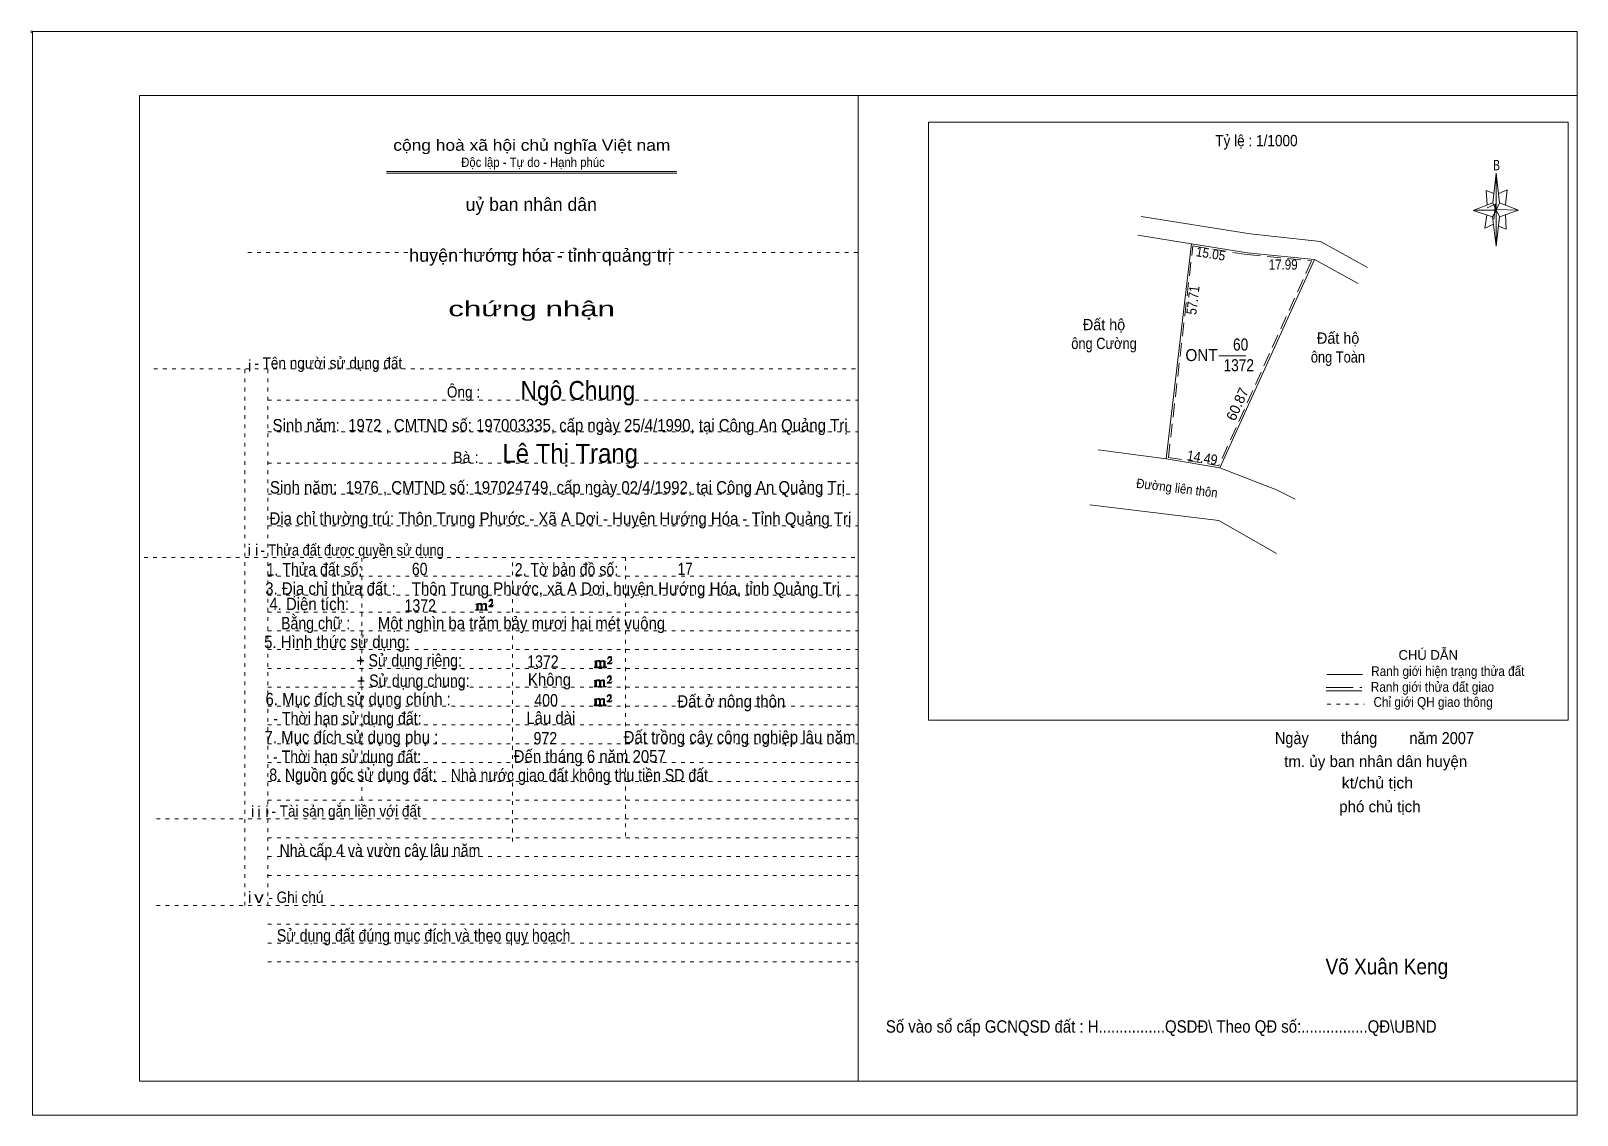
# Model space of a CAD drawing. Header units: centimetres. Extents: x -1.6 to 39.5, y -3.3 to 25.5.
import ezdxf
from ezdxf.enums import TextEntityAlignment as Align

# ---------------------------------------------------------------- set-up
doc = ezdxf.new("R2010")
doc.units = ezdxf.units.CM
doc.header["$LTSCALE"] = 0.12
for name, pattern in [('DOTTED', [1.5, 0.3, -1.2]), ('LONG_DASHED', [7.5, 6, -1.5]), ('MEDIUM_DASHED', [4.5, 3, -1.5])]:
    doc.linetypes.add(name, pattern=pattern)
for name, color, linetype, lineweight in [('1', 7, 'DOTTED', 13), ('10', 7, 'Continuous', 13), ('33', 7, 'LONG_DASHED', 13), ('4', 7, 'Continuous', 13), ('5', 7, 'Continuous', 13), ('50', 7, 'Continuous', 13)]:
    doc.layers.add(name, color=color, linetype=linetype, lineweight=lineweight)
doc.layers.add('30', color=7, linetype='Continuous')

msp = doc.modelspace()

# ---------------------------------------------------------------- hatches: boundary and pattern name
at = {"layer": '50'}
for points in [[(10.27, 10.13), (10.27, 10.12), (10.27, 10.11), (10.25, 10.11), (10.24, 10.11), (10.24, 10.1), (10.33, 10.1), (10.33, 10.11), (10.32, 10.11), (10.31, 10.11), (10.31, 10.12), (10.31, 10.13), (10.31, 10.24), (10.31, 10.25), (10.32, 10.26), (10.34, 10.26), (10.35, 10.26), (10.36, 10.26), (10.37, 10.25), (10.39, 10.22), (10.39, 10.13), (10.37, 10.12), (10.37, 10.11), (10.36, 10.11), (10.35, 10.11), (10.35, 10.1), (10.44, 10.1), (10.44, 10.11), (10.43, 10.11), (10.42, 10.11), (10.42, 10.12), (10.42, 10.13), (10.42, 10.24), (10.44, 10.26), (10.45, 10.26), (10.46, 10.26), (10.49, 10.26), (10.49, 10.25), (10.5, 10.24), (10.5, 10.22), (10.5, 10.13), (10.5, 10.12), (10.49, 10.11), (10.49, 10.11), (10.47, 10.11), (10.47, 10.1), (10.56, 10.1), (10.56, 10.11), (10.55, 10.11), (10.54, 10.11), (10.53, 10.12), (10.53, 10.13), (10.53, 10.2), (10.53, 10.25), (10.53, 10.26), (10.52, 10.27), (10.5, 10.28), (10.47, 10.28), (10.46, 10.28), (10.44, 10.27), (10.41, 10.25), (10.41, 10.26), (10.4, 10.28), (10.39, 10.28), (10.37, 10.28), (10.35, 10.28), (10.34, 10.28), (10.32, 10.26), (10.31, 10.26), (10.31, 10.25), (10.31, 10.25), (10.31, 10.26), (10.31, 10.28), (10.24, 10.26), (10.24, 10.26), (10.25, 10.26), (10.27, 10.25), (10.27, 10.24), (10.27, 10.23)], [(10.69, 10.19), (10.72, 10.24), (10.72, 10.24), (10.71, 10.22), (10.69, 10.22), (10.68, 10.22), (10.63, 10.22), (10.66, 10.26), (10.67, 10.27), (10.69, 10.28), (10.69, 10.3), (10.69, 10.32), (10.69, 10.34), (10.69, 10.35), (10.69, 10.37), (10.68, 10.38), (10.67, 10.38), (10.66, 10.39), (10.65, 10.39), (10.63, 10.38), (10.63, 10.38), (10.62, 10.37), (10.61, 10.35), (10.59, 10.33), (10.61, 10.33), (10.61, 10.35), (10.62, 10.35), (10.63, 10.36), (10.65, 10.36), (10.66, 10.36), (10.67, 10.35), (10.68, 10.35), (10.68, 10.32), (10.68, 10.3), (10.66, 10.28), (10.66, 10.26), (10.65, 10.25), (10.59, 10.2), (10.59, 10.19)], [(13.42, 8.61), (13.42, 8.6), (13.42, 8.59), (13.41, 8.59), (13.4, 8.59), (13.4, 8.57), (13.48, 8.57), (13.48, 8.59), (13.47, 8.59), (13.46, 8.59), (13.46, 8.6), (13.46, 8.61), (13.46, 8.72), (13.46, 8.73), (13.47, 8.74), (13.5, 8.74), (13.51, 8.74), (13.52, 8.74), (13.53, 8.73), (13.54, 8.69), (13.54, 8.61), (13.53, 8.6), (13.53, 8.59), (13.52, 8.59), (13.51, 8.59), (13.51, 8.57), (13.6, 8.57), (13.6, 8.59), (13.58, 8.59), (13.57, 8.59), (13.57, 8.6), (13.57, 8.61), (13.57, 8.72), (13.6, 8.74), (13.61, 8.74), (13.62, 8.74), (13.64, 8.74), (13.64, 8.73), (13.65, 8.72), (13.65, 8.69), (13.65, 8.61), (13.65, 8.6), (13.64, 8.59), (13.64, 8.59), (13.63, 8.59), (13.63, 8.57), (13.72, 8.57), (13.72, 8.59), (13.7, 8.59), (13.69, 8.59), (13.68, 8.6), (13.68, 8.61), (13.68, 8.68), (13.68, 8.73), (13.68, 8.74), (13.67, 8.75), (13.65, 8.76), (13.63, 8.76), (13.62, 8.76), (13.6, 8.75), (13.56, 8.73), (13.56, 8.74), (13.55, 8.76), (13.54, 8.76), (13.53, 8.76), (13.51, 8.76), (13.5, 8.76), (13.47, 8.74), (13.46, 8.74), (13.46, 8.73), (13.46, 8.73), (13.46, 8.74), (13.46, 8.76), (13.4, 8.74), (13.4, 8.74), (13.41, 8.74), (13.42, 8.73), (13.42, 8.72), (13.42, 8.71)], [(13.85, 8.67), (13.87, 8.72), (13.87, 8.72), (13.86, 8.69), (13.85, 8.69), (13.84, 8.69), (13.78, 8.69), (13.82, 8.74), (13.83, 8.75), (13.85, 8.76), (13.85, 8.78), (13.85, 8.79), (13.85, 8.82), (13.85, 8.83), (13.85, 8.85), (13.84, 8.86), (13.83, 8.86), (13.82, 8.87), (13.8, 8.87), (13.78, 8.86), (13.78, 8.86), (13.77, 8.85), (13.76, 8.83), (13.75, 8.81), (13.76, 8.81), (13.76, 8.83), (13.77, 8.83), (13.78, 8.84), (13.8, 8.84), (13.82, 8.84), (13.83, 8.83), (13.84, 8.83), (13.84, 8.79), (13.84, 8.78), (13.82, 8.76), (13.82, 8.74), (13.8, 8.73), (13.75, 8.68), (13.75, 8.67)], [(13.41, 8.09), (13.41, 8.08), (13.41, 8.07), (13.4, 8.07), (13.39, 8.07), (13.39, 8.06), (13.48, 8.06), (13.48, 8.07), (13.47, 8.07), (13.45, 8.07), (13.45, 8.08), (13.45, 8.09), (13.45, 8.2), (13.45, 8.21), (13.47, 8.23), (13.49, 8.23), (13.5, 8.23), (13.51, 8.23), (13.52, 8.21), (13.53, 8.18), (13.53, 8.09), (13.52, 8.08), (13.52, 8.07), (13.51, 8.07), (13.5, 8.07), (13.5, 8.06), (13.59, 8.06), (13.59, 8.07), (13.58, 8.07), (13.57, 8.07), (13.57, 8.08), (13.57, 8.09), (13.57, 8.2), (13.59, 8.23), (13.6, 8.23), (13.61, 8.23), (13.63, 8.23), (13.63, 8.21), (13.64, 8.2), (13.64, 8.18), (13.64, 8.09), (13.64, 8.08), (13.63, 8.07), (13.63, 8.07), (13.62, 8.07), (13.62, 8.06), (13.71, 8.06), (13.71, 8.07), (13.7, 8.07), (13.69, 8.07), (13.67, 8.08), (13.67, 8.09), (13.67, 8.17), (13.67, 8.21), (13.67, 8.23), (13.66, 8.24), (13.64, 8.25), (13.62, 8.25), (13.61, 8.25), (13.59, 8.24), (13.55, 8.21), (13.55, 8.23), (13.54, 8.25), (13.53, 8.25), (13.52, 8.25), (13.5, 8.25), (13.49, 8.25), (13.47, 8.23), (13.45, 8.23), (13.45, 8.21), (13.45, 8.21), (13.45, 8.23), (13.45, 8.25), (13.39, 8.23), (13.39, 8.23), (13.4, 8.23), (13.41, 8.21), (13.41, 8.2), (13.41, 8.19)], [(13.84, 8.16), (13.86, 8.2), (13.86, 8.2), (13.85, 8.18), (13.84, 8.18), (13.83, 8.18), (13.77, 8.18), (13.81, 8.23), (13.82, 8.24), (13.84, 8.25), (13.84, 8.27), (13.84, 8.28), (13.84, 8.3), (13.84, 8.31), (13.84, 8.34), (13.83, 8.35), (13.82, 8.35), (13.81, 8.36), (13.8, 8.36), (13.77, 8.35), (13.77, 8.35), (13.76, 8.34), (13.75, 8.31), (13.74, 8.29), (13.75, 8.29), (13.75, 8.31), (13.76, 8.31), (13.77, 8.33), (13.8, 8.33), (13.81, 8.33), (13.82, 8.31), (13.83, 8.31), (13.83, 8.28), (13.83, 8.27), (13.81, 8.25), (13.81, 8.23), (13.8, 8.21), (13.74, 8.17), (13.74, 8.16)], [(13.84, 7.66), (13.86, 7.71), (13.86, 7.71), (13.85, 7.68), (13.84, 7.68), (13.83, 7.68), (13.77, 7.68), (13.81, 7.73), (13.82, 7.74), (13.84, 7.75), (13.84, 7.77), (13.84, 7.78), (13.84, 7.81), (13.84, 7.82), (13.84, 7.84), (13.83, 7.85), (13.82, 7.85), (13.81, 7.86), (13.79, 7.86), (13.77, 7.85), (13.77, 7.85), (13.76, 7.84), (13.75, 7.82), (13.74, 7.8), (13.75, 7.8), (13.75, 7.82), (13.76, 7.82), (13.77, 7.83), (13.79, 7.83), (13.81, 7.83), (13.82, 7.82), (13.83, 7.82), (13.83, 7.78), (13.83, 7.77), (13.81, 7.75), (13.81, 7.73), (13.79, 7.72), (13.74, 7.67), (13.74, 7.66)], [(13.41, 7.6), (13.41, 7.59), (13.41, 7.58), (13.4, 7.58), (13.39, 7.58), (13.39, 7.56), (13.47, 7.56), (13.47, 7.58), (13.46, 7.58), (13.45, 7.58), (13.45, 7.59), (13.45, 7.6), (13.45, 7.71), (13.45, 7.72), (13.46, 7.73), (13.49, 7.73), (13.5, 7.73), (13.51, 7.73), (13.52, 7.72), (13.53, 7.68), (13.53, 7.6), (13.52, 7.59), (13.52, 7.58), (13.51, 7.58), (13.5, 7.58), (13.5, 7.56), (13.59, 7.56), (13.59, 7.58), (13.57, 7.58), (13.56, 7.58), (13.56, 7.59), (13.56, 7.6), (13.56, 7.71), (13.59, 7.73), (13.6, 7.73), (13.61, 7.73), (13.63, 7.73), (13.63, 7.72), (13.64, 7.71), (13.64, 7.68), (13.64, 7.6), (13.64, 7.59), (13.63, 7.58), (13.63, 7.58), (13.62, 7.58), (13.62, 7.56), (13.71, 7.56), (13.71, 7.58), (13.69, 7.58), (13.68, 7.58), (13.67, 7.59), (13.67, 7.6), (13.67, 7.67), (13.67, 7.72), (13.67, 7.73), (13.66, 7.74), (13.64, 7.75), (13.62, 7.75), (13.61, 7.75), (13.59, 7.74), (13.55, 7.72), (13.55, 7.73), (13.54, 7.75), (13.53, 7.75), (13.52, 7.75), (13.5, 7.75), (13.49, 7.75), (13.46, 7.73), (13.45, 7.73), (13.45, 7.72), (13.45, 7.72), (13.45, 7.73), (13.45, 7.75), (13.39, 7.73), (13.39, 7.73), (13.4, 7.73), (13.41, 7.72), (13.41, 7.71), (13.41, 7.7)]]:
    msp.add_hatch(color=256, dxfattribs=at).paths.add_polyline_path(points)

# ---------------------------------------------------------------- linework, layer by layer
at = {"layer": '1', "linetype": 'Continuous'}
for p, q in [((1.31, -2.42), (1.31, 23.78)), ((1.31, 23.78), (39.51, 23.78)), ((20.41, -2.42), (20.41, 23.78)), ((39.51, -2.42), (39.51, 23.78)), ((7.87, 21.76), (15.58, 21.76)), ((7.87, 21.71), (15.59, 21.71)), ((37.26, 20.55), (36.75, 20.72)), ((1.31, -2.42), (39.51, -2.42))]:
    msp.add_line(p, q, dxfattribs=at)
at = {"layer": '1'}
for p, q in [((4.19, 19.61), (20.41, 19.61)), ((1.69, 16.51), (20.41, 16.51)), ((4.11, 2.25), (4.11, 16.51)), ((4.72, 2.25), (4.72, 16.51)), ((4.72, 15.68), (20.41, 15.68)), ((4.72, 14.84), (20.41, 14.84)), ((4.72, 14.01), (20.41, 14.01)), ((4.72, 13.18), (20.41, 13.18)), ((4.72, 12.34), (20.41, 12.34)), ((1.43, 11.5), (20.41, 11.5)), ((7.22, 5.05), (7.22, 11.5)), ((11.22, 3.95), (11.22, 11.5)), ((14.22, 4.09), (14.22, 11.5)), ((4.72, 11), (20.41, 11)), ((4.72, 10.5), (20.41, 10.5)), ((4.72, 10.05), (20.41, 10.05)), ((4.72, 9.55), (20.41, 9.55)), ((4.72, 9.05), (20.41, 9.05)), ((4.72, 8.55), (20.41, 8.55)), ((4.72, 8.05), (20.41, 8.05)), ((4.72, 7.55), (20.41, 7.55)), ((4.72, 7.05), (20.41, 7.05)), ((4.72, 6.55), (20.41, 6.55)), ((4.72, 6.05), (20.41, 6.05)), ((4.72, 5.55), (20.41, 5.55)), ((4.72, 5.05), (20.41, 5.05)), ((1.76, 4.55), (20.41, 4.55)), ((4.72, 4.05), (20.41, 4.05)), ((4.72, 3.55), (20.41, 3.55)), ((4.72, 3.05), (20.41, 3.05)), ((1.76, 2.25), (20.41, 2.25)), ((4.72, 1.75), (20.41, 1.75)), ((4.72, 1.25), (20.41, 1.25)), ((4.72, 0.75), (20.41, 0.75))]:
    msp.add_line(p, q, dxfattribs=at)
at = {"layer": '1', "linetype": 'Continuous'}
msp.add_lwpolyline([(-1.53, -3.32), (39.51, -3.32), (39.51, 25.48), (-1.53, 25.48)], close=True, dxfattribs=at)
msp.add_lwpolyline([(37.27, 20.35), (37.06, 20.25), (37.11, 20.6)], dxfattribs=at)
at = {"layer": '10'}
for p, q in [((27.84, 20.07), (29.26, 19.84)), ((32.53, 19.42), (30.02, 13.88)), ((28.59, 14.12), (30.02, 13.88))]:
    msp.add_line(p, q, dxfattribs=at)
at = {"layer": '10', "linetype": 'MEDIUM_DASHED'}
for p, q in [((28.65, 14.16), (29.3, 19.78)), ((32.45, 19.38), (29.99, 13.94)), ((28.65, 14.16), (29.99, 13.94))]:
    msp.add_line(p, q, dxfattribs=at)
at = {"layer": '10'}
for points in [[(27.93, 20.56), (30.82, 20.1), (32.69, 19.9), (33.94, 19.21)], [(26.78, 14.36), (28.59, 14.12), (29.26, 19.84)], [(29.26, 19.84), (30.75, 19.6), (32.53, 19.42), (33.69, 18.78)], [(32.02, 13.05), (31.52, 13.3), (30.02, 13.88)], [(31.52, 11.61), (29.99, 12.48), (26.56, 12.9)]]:
    msp.add_lwpolyline(points, dxfattribs=at)
at = {"layer": '10', "linetype": 'MEDIUM_DASHED'}
msp.add_lwpolyline([(29.3, 19.78), (30.74, 19.55), (32.45, 19.38)], dxfattribs=at)
at = {"layer": '33'}
msp.add_line((29.99, 16.86), (30.78, 16.86), dxfattribs=at)
at = {"layer": '4'}
for p, q in [((32.86, 8.39), (33.81, 8.39)), ((32.84, 7.96), (33.79, 7.96))]:
    msp.add_line(p, q, dxfattribs=at)
at = {"layer": '4', "linetype": 'LONG_DASHED'}
msp.add_line((32.84, 8.04), (33.79, 8.04), dxfattribs=at)
at = {"layer": '4', "linetype": 'DOTTED'}
msp.add_line((32.87, 7.6), (33.86, 7.6), dxfattribs=at)
at = {"layer": '4'}
msp.add_lwpolyline([(22.28, 23.07), (39.27, 23.07), (39.27, 7.18), (22.28, 7.18)], close=True, dxfattribs=at)
msp.add_circle((-1.55, 25.47), 0.025, dxfattribs=at)
at = {"layer": '5'}
for p, q in [((37.27, 20.93), (37.36, 21.71)), ((37.45, 20.55), (37.36, 19.77)), ((37.45, 20.93), (37.95, 20.73)), ((37.61, 20.61), (37.63, 20.23)), ((37.63, 20.23), (37.42, 20.31))]:
    msp.add_line(p, q, dxfattribs=at)
for points in [[(37.36, 21.71), (37.45, 20.93), (37.36, 20.73)], [(37.36, 20.73), (36.77, 20.73), (37.27, 20.93), (37.45, 20.55), (37.95, 20.73), (37.36, 20.75)], [(37.36, 20.73), (37.36, 19.77), (37.26, 20.55)]]:
    msp.add_lwpolyline(points, close=True, dxfattribs=at)
for points in [[(37.3, 21.17), (37.09, 21.25), (37.12, 20.87)], [(37.43, 21.17), (37.65, 21.27), (37.61, 20.87)], [(37.36, 20.73), (37.27, 20.93), (36.77, 20.73)], [(37.12, 20.79), (37.34, 20.89), (37.3, 20.49)], [(37.36, 20.73), (37.45, 20.55), (37.95, 20.73)]]:
    msp.add_lwpolyline(points, dxfattribs=at)
at = {"layer": '50'}
for points in [[(10.27, 10.13), (10.27, 10.12), (10.27, 10.11), (10.25, 10.11), (10.24, 10.11), (10.24, 10.1), (10.33, 10.1), (10.33, 10.11), (10.32, 10.11), (10.31, 10.11), (10.31, 10.12), (10.31, 10.13), (10.31, 10.24), (10.31, 10.25), (10.32, 10.26), (10.34, 10.26), (10.35, 10.26), (10.36, 10.26), (10.37, 10.25), (10.39, 10.22), (10.39, 10.13), (10.37, 10.12), (10.37, 10.11), (10.36, 10.11), (10.35, 10.11), (10.35, 10.1), (10.44, 10.1), (10.44, 10.11), (10.43, 10.11), (10.42, 10.11), (10.42, 10.12), (10.42, 10.13), (10.42, 10.24), (10.44, 10.26), (10.45, 10.26), (10.46, 10.26), (10.49, 10.26), (10.49, 10.25), (10.5, 10.24), (10.5, 10.22), (10.5, 10.13), (10.5, 10.12), (10.49, 10.11), (10.49, 10.11), (10.47, 10.11), (10.47, 10.1), (10.56, 10.1), (10.56, 10.11), (10.55, 10.11), (10.54, 10.11), (10.53, 10.12), (10.53, 10.13), (10.53, 10.2), (10.53, 10.25), (10.53, 10.26), (10.52, 10.27), (10.5, 10.28), (10.47, 10.28), (10.46, 10.28), (10.44, 10.27), (10.41, 10.25), (10.41, 10.26), (10.4, 10.28), (10.39, 10.28), (10.37, 10.28), (10.35, 10.28), (10.34, 10.28), (10.32, 10.26), (10.31, 10.26), (10.31, 10.25), (10.31, 10.25), (10.31, 10.26), (10.31, 10.28), (10.24, 10.26), (10.24, 10.26), (10.25, 10.26), (10.27, 10.25), (10.27, 10.24), (10.27, 10.23)], [(10.69, 10.19), (10.72, 10.24), (10.72, 10.24), (10.71, 10.22), (10.69, 10.22), (10.68, 10.22), (10.63, 10.22), (10.66, 10.26), (10.67, 10.27), (10.69, 10.28), (10.69, 10.3), (10.69, 10.32), (10.69, 10.34), (10.69, 10.35), (10.69, 10.37), (10.68, 10.38), (10.67, 10.38), (10.66, 10.39), (10.65, 10.39), (10.63, 10.38), (10.63, 10.38), (10.62, 10.37), (10.61, 10.35), (10.59, 10.33), (10.61, 10.33), (10.61, 10.35), (10.62, 10.35), (10.63, 10.36), (10.65, 10.36), (10.66, 10.36), (10.67, 10.35), (10.68, 10.35), (10.68, 10.32), (10.68, 10.3), (10.66, 10.28), (10.66, 10.26), (10.65, 10.25), (10.59, 10.2), (10.59, 10.19)], [(13.42, 8.61), (13.42, 8.6), (13.42, 8.59), (13.41, 8.59), (13.4, 8.59), (13.4, 8.57), (13.48, 8.57), (13.48, 8.59), (13.47, 8.59), (13.46, 8.59), (13.46, 8.6), (13.46, 8.61), (13.46, 8.72), (13.46, 8.73), (13.47, 8.74), (13.5, 8.74), (13.51, 8.74), (13.52, 8.74), (13.53, 8.73), (13.54, 8.69), (13.54, 8.61), (13.53, 8.6), (13.53, 8.59), (13.52, 8.59), (13.51, 8.59), (13.51, 8.57), (13.6, 8.57), (13.6, 8.59), (13.58, 8.59), (13.57, 8.59), (13.57, 8.6), (13.57, 8.61), (13.57, 8.72), (13.6, 8.74), (13.61, 8.74), (13.62, 8.74), (13.64, 8.74), (13.64, 8.73), (13.65, 8.72), (13.65, 8.69), (13.65, 8.61), (13.65, 8.6), (13.64, 8.59), (13.64, 8.59), (13.63, 8.59), (13.63, 8.57), (13.72, 8.57), (13.72, 8.59), (13.7, 8.59), (13.69, 8.59), (13.68, 8.6), (13.68, 8.61), (13.68, 8.68), (13.68, 8.73), (13.68, 8.74), (13.67, 8.75), (13.65, 8.76), (13.63, 8.76), (13.62, 8.76), (13.6, 8.75), (13.56, 8.73), (13.56, 8.74), (13.55, 8.76), (13.54, 8.76), (13.53, 8.76), (13.51, 8.76), (13.5, 8.76), (13.47, 8.74), (13.46, 8.74), (13.46, 8.73), (13.46, 8.73), (13.46, 8.74), (13.46, 8.76), (13.4, 8.74), (13.4, 8.74), (13.41, 8.74), (13.42, 8.73), (13.42, 8.72), (13.42, 8.71)], [(13.85, 8.67), (13.87, 8.72), (13.87, 8.72), (13.86, 8.69), (13.85, 8.69), (13.84, 8.69), (13.78, 8.69), (13.82, 8.74), (13.83, 8.75), (13.85, 8.76), (13.85, 8.78), (13.85, 8.79), (13.85, 8.82), (13.85, 8.83), (13.85, 8.85), (13.84, 8.86), (13.83, 8.86), (13.82, 8.87), (13.8, 8.87), (13.78, 8.86), (13.78, 8.86), (13.77, 8.85), (13.76, 8.83), (13.75, 8.81), (13.76, 8.81), (13.76, 8.83), (13.77, 8.83), (13.78, 8.84), (13.8, 8.84), (13.82, 8.84), (13.83, 8.83), (13.84, 8.83), (13.84, 8.79), (13.84, 8.78), (13.82, 8.76), (13.82, 8.74), (13.8, 8.73), (13.75, 8.68), (13.75, 8.67)], [(13.41, 8.09), (13.41, 8.08), (13.41, 8.07), (13.4, 8.07), (13.39, 8.07), (13.39, 8.06), (13.48, 8.06), (13.48, 8.07), (13.47, 8.07), (13.45, 8.07), (13.45, 8.08), (13.45, 8.09), (13.45, 8.2), (13.45, 8.21), (13.47, 8.23), (13.49, 8.23), (13.5, 8.23), (13.51, 8.23), (13.52, 8.21), (13.53, 8.18), (13.53, 8.09), (13.52, 8.08), (13.52, 8.07), (13.51, 8.07), (13.5, 8.07), (13.5, 8.06), (13.59, 8.06), (13.59, 8.07), (13.58, 8.07), (13.57, 8.07), (13.57, 8.08), (13.57, 8.09), (13.57, 8.2), (13.59, 8.23), (13.6, 8.23), (13.61, 8.23), (13.63, 8.23), (13.63, 8.21), (13.64, 8.2), (13.64, 8.18), (13.64, 8.09), (13.64, 8.08), (13.63, 8.07), (13.63, 8.07), (13.62, 8.07), (13.62, 8.06), (13.71, 8.06), (13.71, 8.07), (13.7, 8.07), (13.69, 8.07), (13.67, 8.08), (13.67, 8.09), (13.67, 8.17), (13.67, 8.21), (13.67, 8.23), (13.66, 8.24), (13.64, 8.25), (13.62, 8.25), (13.61, 8.25), (13.59, 8.24), (13.55, 8.21), (13.55, 8.23), (13.54, 8.25), (13.53, 8.25), (13.52, 8.25), (13.5, 8.25), (13.49, 8.25), (13.47, 8.23), (13.45, 8.23), (13.45, 8.21), (13.45, 8.21), (13.45, 8.23), (13.45, 8.25), (13.39, 8.23), (13.39, 8.23), (13.4, 8.23), (13.41, 8.21), (13.41, 8.2), (13.41, 8.19)], [(13.84, 8.16), (13.86, 8.2), (13.86, 8.2), (13.85, 8.18), (13.84, 8.18), (13.83, 8.18), (13.77, 8.18), (13.81, 8.23), (13.82, 8.24), (13.84, 8.25), (13.84, 8.27), (13.84, 8.28), (13.84, 8.3), (13.84, 8.31), (13.84, 8.34), (13.83, 8.35), (13.82, 8.35), (13.81, 8.36), (13.8, 8.36), (13.77, 8.35), (13.77, 8.35), (13.76, 8.34), (13.75, 8.31), (13.74, 8.29), (13.75, 8.29), (13.75, 8.31), (13.76, 8.31), (13.77, 8.33), (13.8, 8.33), (13.81, 8.33), (13.82, 8.31), (13.83, 8.31), (13.83, 8.28), (13.83, 8.27), (13.81, 8.25), (13.81, 8.23), (13.8, 8.21), (13.74, 8.17), (13.74, 8.16)], [(13.84, 7.66), (13.86, 7.71), (13.86, 7.71), (13.85, 7.68), (13.84, 7.68), (13.83, 7.68), (13.77, 7.68), (13.81, 7.73), (13.82, 7.74), (13.84, 7.75), (13.84, 7.77), (13.84, 7.78), (13.84, 7.81), (13.84, 7.82), (13.84, 7.84), (13.83, 7.85), (13.82, 7.85), (13.81, 7.86), (13.79, 7.86), (13.77, 7.85), (13.77, 7.85), (13.76, 7.84), (13.75, 7.82), (13.74, 7.8), (13.75, 7.8), (13.75, 7.82), (13.76, 7.82), (13.77, 7.83), (13.79, 7.83), (13.81, 7.83), (13.82, 7.82), (13.83, 7.82), (13.83, 7.78), (13.83, 7.77), (13.81, 7.75), (13.81, 7.73), (13.79, 7.72), (13.74, 7.67), (13.74, 7.66)], [(13.41, 7.6), (13.41, 7.59), (13.41, 7.58), (13.4, 7.58), (13.39, 7.58), (13.39, 7.56), (13.47, 7.56), (13.47, 7.58), (13.46, 7.58), (13.45, 7.58), (13.45, 7.59), (13.45, 7.6), (13.45, 7.71), (13.45, 7.72), (13.46, 7.73), (13.49, 7.73), (13.5, 7.73), (13.51, 7.73), (13.52, 7.72), (13.53, 7.68), (13.53, 7.6), (13.52, 7.59), (13.52, 7.58), (13.51, 7.58), (13.5, 7.58), (13.5, 7.56), (13.59, 7.56), (13.59, 7.58), (13.57, 7.58), (13.56, 7.58), (13.56, 7.59), (13.56, 7.6), (13.56, 7.71), (13.59, 7.73), (13.6, 7.73), (13.61, 7.73), (13.63, 7.73), (13.63, 7.72), (13.64, 7.71), (13.64, 7.68), (13.64, 7.6), (13.64, 7.59), (13.63, 7.58), (13.63, 7.58), (13.62, 7.58), (13.62, 7.56), (13.71, 7.56), (13.71, 7.58), (13.69, 7.58), (13.68, 7.58), (13.67, 7.59), (13.67, 7.6), (13.67, 7.67), (13.67, 7.72), (13.67, 7.73), (13.66, 7.74), (13.64, 7.75), (13.62, 7.75), (13.61, 7.75), (13.59, 7.74), (13.55, 7.72), (13.55, 7.73), (13.54, 7.75), (13.53, 7.75), (13.52, 7.75), (13.5, 7.75), (13.49, 7.75), (13.46, 7.73), (13.45, 7.73), (13.45, 7.72), (13.45, 7.72), (13.45, 7.73), (13.45, 7.75), (13.39, 7.73), (13.39, 7.73), (13.4, 7.73), (13.41, 7.72), (13.41, 7.71), (13.41, 7.7)]]:
    msp.add_lwpolyline(points, close=True, dxfattribs=at)

# ---------------------------------------------------------------- texts
at = {"layer": '1'}
for s, height, width, p in [('cộng hoà xã hội chủ nghĩa Việt nam', 0.3, 1.15, (11.735, 22.31)), ('Độc lập - Tự do - Hạnh phúc', 0.25, 0.9, (11.765, 21.88)), ('chứng nhận', 0.4, 1.55, (11.73, 17.91)), ('- Tên người sử dụng đất', 0.3, 0.9, (6.325, 16.52)), ('- Thửa đất được quyền sử dụng', 0.3, 0.85, (6.96, 11.55)), ('- Tài sản gắn liền với đất ', 0.3, 0.9, (6.85, 4.61)), ('v', 0.3, 1.3, (4.485, 2.32)), ('- Ghi chú', 0.3, 0.9, (5.465, 2.32))]:
    msp.add_text(s, height=height, dxfattribs=dict(at, width=width)).set_placement(p, align=Align.CENTER)
for s, height, p in [('uỷ ban nhân dân', 0.35, (11.72, 20.71)), ('i', 0.3, (4.235, 16.45)), ('i', 0.3, (4.225, 11.55)), ('i', 0.3, (4.425, 11.55)), ('i', 0.3, (4.315, 4.6)), ('i', 0.3, (4.485, 4.59)), ('i', 0.3, (4.695, 4.6)), ('i', 0.3, (4.235, 2.32))]:
    msp.add_text(s, height=height, dxfattribs=at).set_placement(p, align=Align.CENTER)
at = {"layer": '10'}
for s, height, width, p in [('Tỷ lệ : 1/1000', 0.3, 0.9, (30.99, 22.43)), ('Đất hộ', 0.3, 0.95, (26.94, 17.54)), ('ông Cường', 0.3, 0.85, (26.94, 17.04)), ('Đất hộ', 0.3, 0.95, (33.16, 17.18)), ('ông Toàn', 0.3, 0.85, (33.155, 16.68)), ('Ngô Chung', 0.5, 0.9, (12.96, 15.69)), ('Lê Thị Trang', 0.5, 0.95, (12.755, 14.02)), ('Võ Xuân Keng', 0.42, 0.9, (34.455, 0.42))]:
    msp.add_text(s, height=height, dxfattribs=dict(at, width=width)).set_placement(p, align=Align.CENTER)
at = {"layer": '10', "width": 0.9}
for s, height, rotation, p in [('14.49', 0.2699, 350.466, (29.528, 14.021)), ('Đường liên thôn ', 0.25, 353.019, (28.905, 13.216))]:
    msp.add_text(s, height=height, rotation=rotation, dxfattribs=at).set_placement(p, align=Align.CENTER)
at = {"layer": '30'}
for s, height, rotation, width, p in [('15.05', 0.26, 350.863, 0.9, (29.754, 19.447)), ('57.71', 0.27, 83.353, 0.85, (29.436, 18.324))]:
    msp.add_text(s, height=height, rotation=rotation, dxfattribs=dict(at, width=width)).set_placement(p, align=Align.CENTER)
at = {"layer": '30', "width": 0.85}
msp.add_text('17.99', height=0.27, dxfattribs=at).set_placement((31.7, 19.15), align=Align.CENTER)
at = {"layer": '30'}
msp.add_text('60.87', height=0.27, rotation=65.607, dxfattribs=at).set_placement((30.606, 15.519), align=Align.CENTER)
at = {"layer": '33', "width": 0.85}
for s, p in [('60', (30.57, 17)), ('1372', (30.52, 16.45))]:
    msp.add_text(s, height=0.32, dxfattribs=at).set_placement(p, align=Align.CENTER)
at = {"layer": '33', "width": 0.95}
msp.add_text('ONT', height=0.32, dxfattribs=at).set_placement((29.96, 16.72), align=Align.RIGHT)
at = {"layer": '4'}
msp.add_text('CHÚ DẪN', height=0.2591, dxfattribs=at).set_placement((35.555, 8.78), align=Align.CENTER)
at = {"layer": '4', "width": 0.9}
for s, p in [('Ranh giới hiện trạng thửa đất', (36.075, 8.35)), ('Ranh giới thửa đất giao ', (35.71, 7.93)), ('Chỉ giới QH giao thông', (35.685, 7.53))]:
    msp.add_text(s, height=0.2591, dxfattribs=at).set_placement(p, align=Align.CENTER)
at = {"layer": '5', "width": 0.75}
msp.add_text('B', height=0.276, dxfattribs=at).set_placement((37.37, 21.79), align=Align.CENTER)
at = {"layer": '50'}
for s, height, width, p in [('  huyện hướng hóa - tỉnh quảng trị', 0.34, 1.05, (11.83, 19.36)), ('Ông :', 0.3, 0.9, (9.92, 15.75)), ('Sinh năm:  1972 , CMTND số: 197003335, cấp ngày 25/4/1990, tại Công An Quảng Trị', 0.33, 0.9, (12.485, 14.85)), ('Bà :', 0.3, 0.95, (9.98, 14.01)), ('Sinh năm:  1976 , CMTND số: 197024749, cấp ngày 02/4/1992, tại Công An Quảng Trị', 0.33, 0.9, (12.415, 13.2)), ('Địa chỉ thường trú: Thôn Trung Phước - Xã A Dơi - Huyện Hướng Hóa - Tỉnh Quảng Trị', 0.33, 0.9, (12.495, 12.37)), ('1. Thửa đất số:  ', 0.33, 0.85, (6.065, 11.02)), ('60', 0.33, 0.85, (8.755, 11.03)), ('2. Tờ bản đồ số:  ', 0.33, 0.85, (12.76, 11.02)), ('17', 0.33, 0.8, (15.81, 11.03)), ('3. Địa chỉ thửa đất : ', 0.33, 0.9, (6.44, 10.51)), ('Thôn Trung Phước, xã A Dơi, huyện Hướng Hóa, tỉnh Quảng Trị', 0.33, 0.9, (14.235, 10.51)), ('4. Diện tích: ', 0.33, 0.9, (5.875, 10.1)), ('1372', 0.33, 0.85, (8.77, 10.06)), ('Bằng chữ :', 0.33, 0.85, (5.99, 9.59)), ('Một nghìn ba trăm bảy mươi hai mét vuông', 0.33, 0.9, (11.46, 9.59)), ('5. Hình thức sử dụng:', 0.33, 0.9, (6.555, 9.09)), ('+ Sử dụng riêng:', 0.33, 0.85, (8.475, 8.6)), ('1372', 0.33, 0.85, (12.03, 8.57)), ('+ Sử dụng chung:', 0.33, 0.85, (8.585, 8.06)), ('Không', 0.33, 0.9, (12.205, 8.09)), ('6. Mục đích sử dụng chính :', 0.33, 0.9, (7.12, 7.57)), ('400', 0.33, 0.85, (12.115, 7.54)), ('Đất ở nông thôn', 0.33, 0.9, (17.035, 7.51)), ('- Thời hạn sử dụng đất:', 0.33, 0.85, (6.835, 7.06)), ('Lâu dài', 0.33, 0.9, (12.24, 7.07)), ('7. Mục đích sử dụng phụ :', 0.33, 0.9, (6.94, 6.56)), ('972', 0.33, 0.85, (12.095, 6.53)), ('Đất trồng cây công nghiệp lâu năm', 0.33, 0.9, (17.255, 6.56)), ('Ngày        tháng        năm 2007', 0.32, 0.9, (34.125, 6.54)), ('- Thời hạn sử dụng đất:', 0.33, 0.85, (6.825, 6.04)), ('Đến tháng 6 năm 2057', 0.33, 0.9, (13.275, 6.05)), ('8. Nguồn gốc sử dụng đất:', 0.33, 0.85, (6.98, 5.56)), ('Nhà nước giao đất không thu tiền SD đất ', 0.33, 0.85, (13.05, 5.55)), ('kt/chủ tịch', 0.3, 1.05, (34.205, 5.36)), ('Nhà cấp 4 và vườn cây lâu năm', 0.33, 0.85, (7.7, 3.55)), ('Sử dụng đất đúng mục đích và theo quy hoạch', 0.33, 0.85, (8.86, 1.29)), ('Số vào sổ cấp GCNQSD đất : H................QSDĐ\\ Theo QĐ số:................QĐ\\UBND', 0.33, 0.9, (28.46, -1.13))]:
    msp.add_text(s, height=height, dxfattribs=dict(at, width=width)).set_placement(p, align=Align.CENTER)
for s, p in [('tm. ủy ban nhân dân huyện ', (34.215, 5.93)), ('phó chủ tịch', (34.27, 4.73))]:
    msp.add_text(s, height=0.3, dxfattribs=at).set_placement(p, align=Align.CENTER)

doc.saveas('drawing.dxf')
